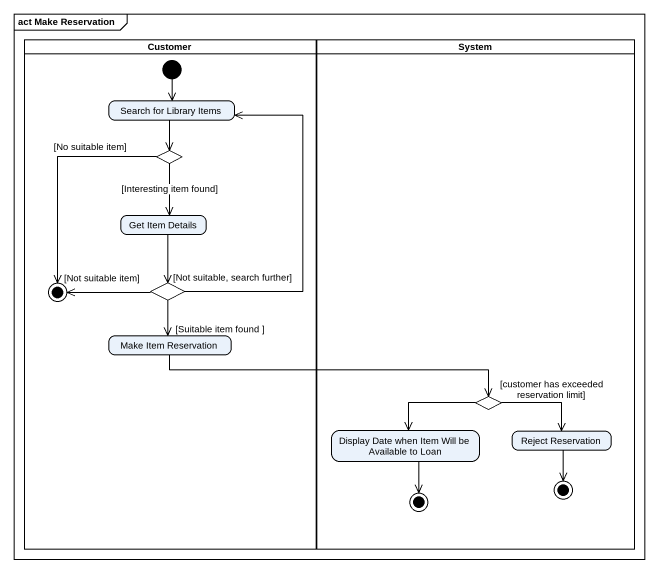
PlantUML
@startuml
mainframe act Make Reservation
hide empty description
state Customer <<partition>> {
  state "Search for Library Items" as Search_for_Library_Items
  state choice1 <<choice>>
  state "Get Item Details" as Get_Item_Details
  state choice2 <<choice>>
  state "Make Item Reservation" as Make_Item_Reservation
  [*] --> Search_for_Library_Items
  choice1 --> [*] : [No suitable item]
  choice2 -left-> [*] : [Not suitable item]
}
state System <<partition>> {
  state choice3 <<choice>>
  state "Display Date when Item Will be Available to Loan" as Display_Date_when_Item_Will
  state "Reject Reservation" as Reject_Reservation
  state final2 <<end>>
  state final3 <<end>>
}
Search_for_Library_Items --> choice1
choice1 --> Get_Item_Details : [Interesting item found]
Get_Item_Details --> choice2
choice2 -up-> Search_for_Library_Items : [Not suitable, search further]
choice2 --> Make_Item_Reservation : [Suitable item found ]
Make_Item_Reservation -right-> choice3
choice3 -left-> Display_Date_when_Item_Will
choice3 -right-> Reject_Reservation : [customer has exceeded reservation limit]
Display_Date_when_Item_Will --> final2
Reject_Reservation --> final3
@enduml
